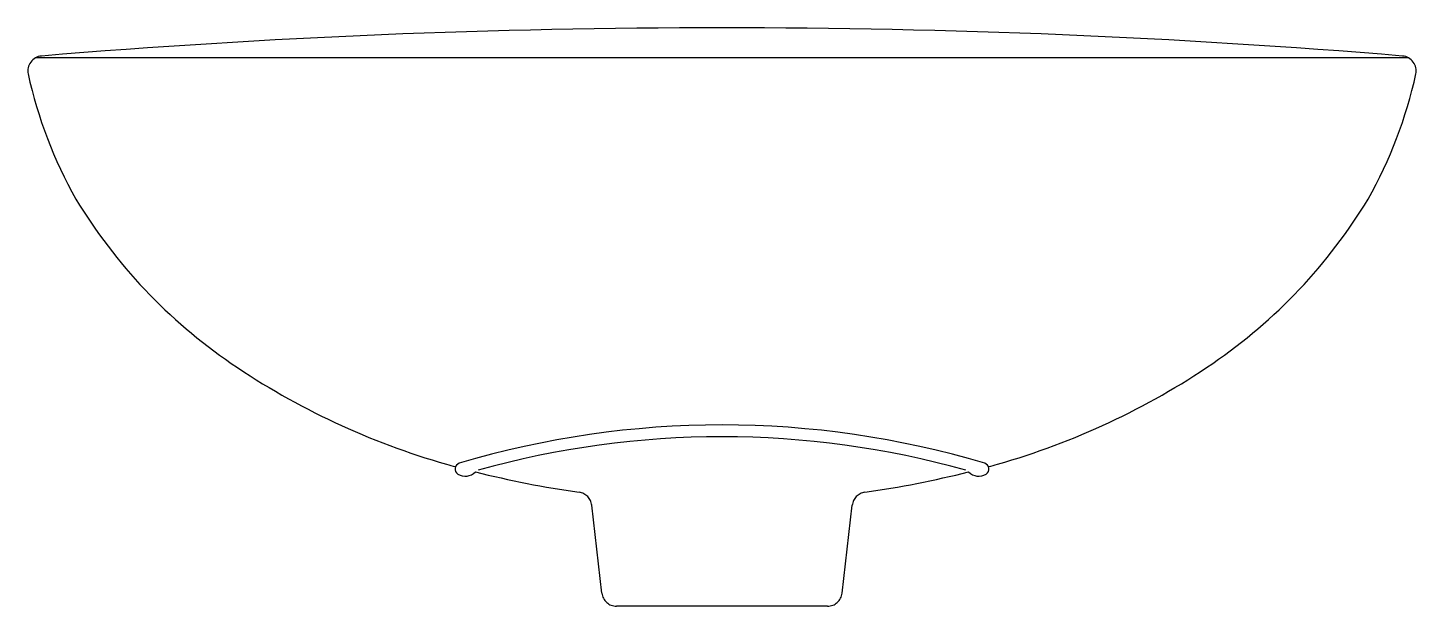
# Model space of a CAD drawing. Extents: x 236.905 to 237.373, y 107.195 to 107.39.
import ezdxf

# ---------------------------------------------------------------- set-up
doc = ezdxf.new("R2010")
doc.units = 0
doc.header["$MEASUREMENT"] = 0
doc.linetypes.add('HIDDEN', pattern=[0.375, 0.25, -0.125])
doc.layers.add('01', color=1, linetype='CONTINUOUS')

msp = doc.modelspace()

# ---------------------------------------------------------------- linework, layer by layer
at = {"layer": '01'}
msp.add_line((236.9081055336097, 107.3799121163176), (237.3704183072041, 107.3799121163176), dxfattribs=at)
at = {"layer": '01', "linetype": 'HIDDEN'}
for p, q in [((237.0987553756019, 107.1993443833618), (237.0953719558924, 107.2289493058193)), ((237.179768465212, 107.1993443833618), (237.1831518849214, 107.2289493058193)), ((237.1748008018487, 107.1949121163176), (237.1037230389651, 107.1949121163176))]:
    msp.add_line(p, q, dxfattribs=at)
at = {"layer": '01'}
for centre, radius, start, end in [((237.1392619204069, 104.6237224120082), 2.766189922283172, 85.24263426832286, 94.75736573167723), ((236.9102589850939, 107.3753996173752), 0.005000000000000001, 94.75736573167929, 192.3489664150572), ((237.3682648557199, 107.3753996173752), 0.005000000000000001, 347.6510335849416, 85.24263426832321), ((237.0535894059264, 107.4067790440178), 0.1517251783180017, 192.3489664150578, 209.4656521684516), ((237.2249344348874, 107.4067790440178), 0.1517251783180034, 330.5343478315485, 347.6510335849422), ((237.0755681811995, 107.425443547243), 0.1801242485076477, 211.1959659196876, 235.6256637955591), ((237.2029556596144, 107.425443547243), 0.1801242485076481, 304.3743362044409, 328.8040340803123), ((237.1140595138631, 107.4817127712358), 0.2482990844734969, 235.6256637955591, 254.1801601779894), ((237.1644643269507, 107.4817127712358), 0.2482990844734965, 285.8198398220106, 304.3743362044409), ((237.1392619204069, 106.9466846896764), 0.3093478982166227, 73.36845498438105, 106.6315450156189), ((237.1392619204069, 106.9466846896764), 0.3053478982166227, 74.38120229772952, 105.6187977022705), ((237.1392619204069, 107.5706586185135), 0.3407465021958976, 254.1801601779895, 254.7185701763246), ((237.051294052087, 107.2411747314121), 0.002, 106.6315450156192, 237.9308067285847), ((237.052737622607, 107.2434787310162), 0.00471888028824695, 237.9308067285847, 316.0987841281153), ((237.2257862182068, 107.2434787310162), 0.00471888028824695, 223.9012158718848, 302.0691932714133), ((237.2272297887268, 107.2411747314121), 0.002, 302.0691932714129, 73.36845498438083), ((237.1392619204069, 107.5706586185135), 0.3407465021958972, 285.2814298236754, 285.8198398220105)]:
    msp.add_arc(centre, radius, start, end, dxfattribs=at)
at = {"layer": '01', "linetype": 'HIDDEN'}
for centre, radius, start, end in [((237.1392619204069, 107.5706586185135), 0.3407465021958976, 255.8803718691427, 261.876310865143), ((237.1392619204069, 107.5706586185135), 0.3407465021958972, 278.1236891348571, 284.1196281308573), ((237.0904042925292, 107.2283815728635), 0.005000000000000001, 6.519801751656875, 81.87631086514344), ((237.1881195482846, 107.2283815728635), 0.005000000000000001, 98.12368913485578, 173.4801982483432), ((237.1037230389651, 107.1999121163175), 0.005000000000000001, 186.5198017516569, 270), ((237.1748008018487, 107.1999121163175), 0.005000000000000001, 270, 353.480198248343)]:
    msp.add_arc(centre, radius, start, end, dxfattribs=at)

doc.saveas('drawing.dxf')
